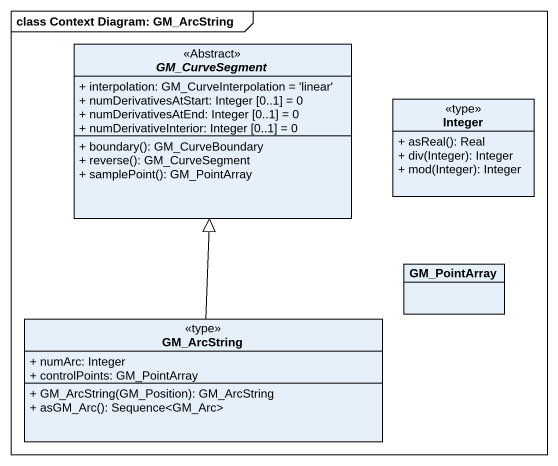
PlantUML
@startuml
mainframe class Context Diagram: GM_ArcString
hide circle
hide empty members
skinparam classAttributeIconSize 0
abstract class GM_CurveSegment <<Abstract>> {
  + interpolation: GM_CurveInterpolation = 'linear'
  + numDerivativesAtStart: Integer [0..1] = 0
  + numDerivativesAtEnd: Integer [0..1] = 0
  + numDerivativeInterior: Integer [0..1] = 0
  + boundary(): GM_CurveBoundary
  + reverse(): GM_CurveSegment
  + samplePoint(): GM_PointArray
}
class Integer <<type>> {
  + asReal(): Real
  + div(Integer): Integer
  + mod(Integer): Integer
}
class GM_PointArray
class GM_ArcString <<type>> {
  + numArc: Integer
  + controlPoints: GM_PointArray
  + GM_ArcString(GM_Position): GM_ArcString
  + asGM_Arc(): Sequence<GM_Arc>
}
GM_ArcString -up-|> GM_CurveSegment
@enduml
